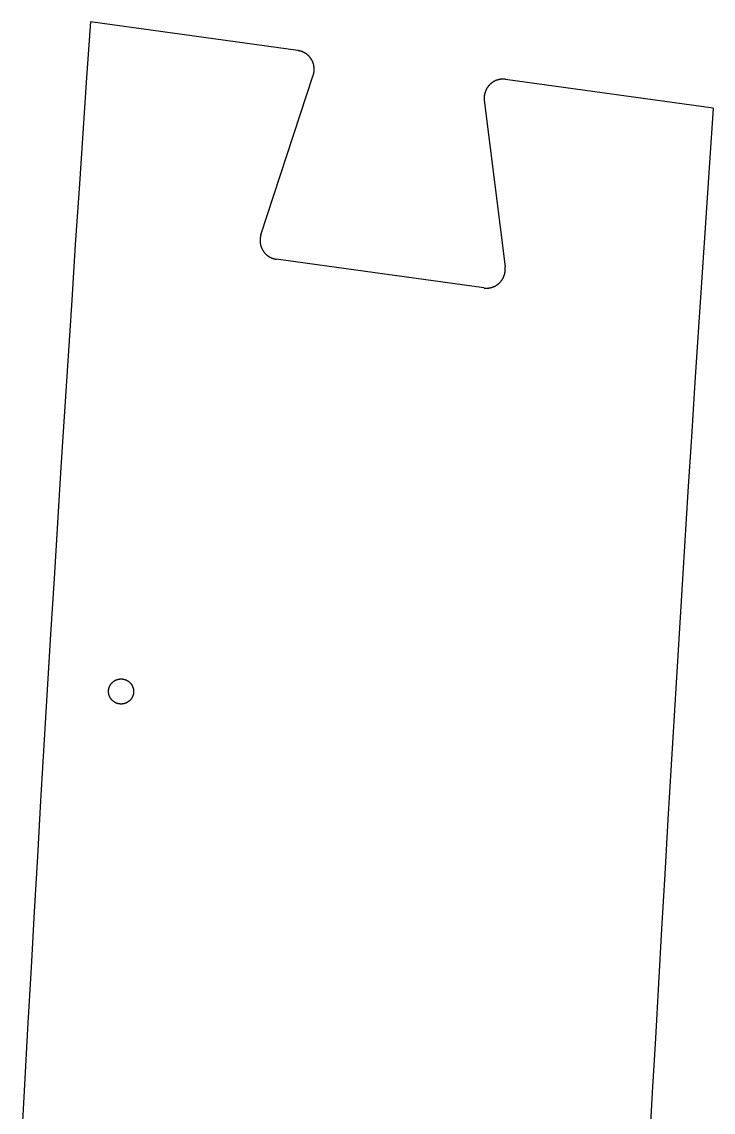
# Model space of a CAD drawing. Extents: x 50 to 1155, y -2400 to -33.
# Drawn here: x 86.2 to 306.6, y -529.4 to -181.8 of the extents above; entities that cross this region are included whole.
import ezdxf

# ---------------------------------------------------------------- set-up
doc = ezdxf.new("R2010")
doc.units = 0
doc.layers.get('0').update_dxf_attribs({"color": 18, "linetype": 'CONTINUOUS'})

msp = doc.modelspace()

# ---------------------------------------------------------------- linework, layer by layer
at = {"color": 18}
for p, q in [((174.2556, -191), (108.0615, -181.83)), ((162.4535, -249.69), (179.1337, -198.81)), ((306.644, -209.34), (240.4497, -200.17)), ((233.6725, -206.85), (240.3028, -259.98)), ((233.5256, -266.67), (167.3316, -257.5))]:
    msp.add_line(p, q, dxfattribs=at)
for points in [[(108.062, -181.83, 0), (106.844, -199.593, 0), (105.639, -217.353, 0), (104.447, -235.108, 0), (103.269, -252.86, 0), (102.104, -270.607, 0), (100.952, -288.351, 0), (99.813, -306.09, 0), (98.6874, -323.826, 0), (97.5749, -341.557, 0), (96.4756, -359.284, 0), (95.3894, -377.008, 0), (94.3163, -394.727, 0), (93.2564, -412.442, 0), (92.2095, -430.153, 0), (91.1757, -447.86, 0), (90.155, -465.562, 0), (89.1474, -483.261, 0), (88.1529, -500.956, 0), (87.1714, -518.646, 0), (86.2029, -536.332, 0)], [(179.134, -198.81, 0), (179.154, -198.747, 0), (179.173, -198.684, 0), (179.192, -198.621, 0), (179.21, -198.559, 0), (179.227, -198.496, 0), (179.244, -198.433, 0), (179.259, -198.37, 0), (179.274, -198.307, 0), (179.289, -198.244, 0), (179.302, -198.181, 0), (179.315, -198.118, 0), (179.327, -198.056, 0), (179.339, -197.993, 0), (179.35, -197.931, 0), (179.36, -197.868, 0), (179.369, -197.806, 0), (179.378, -197.744, 0), (179.386, -197.682, 0), (179.393, -197.62, 0), (179.4, -197.558, 0), (179.406, -197.497, 0), (179.411, -197.435, 0), (179.416, -197.374, 0), (179.42, -197.313, 0), (179.424, -197.252, 0), (179.426, -197.191, 0), (179.429, -197.131, 0), (179.43, -197.071, 0), (179.431, -197.011, 0), (179.432, -196.951, 0), (179.431, -196.891, 0), (179.43, -196.831, 0), (179.429, -196.771, 0), (179.427, -196.711, 0), (179.424, -196.65, 0), (179.421, -196.589, 0), (179.417, -196.528, 0), (179.413, -196.467, 0), (179.407, -196.406, 0), (179.402, -196.344, 0), (179.395, -196.283, 0), (179.388, -196.221, 0), (179.38, -196.159, 0), (179.371, -196.097, 0), (179.362, -196.034, 0), (179.352, -195.972, 0), (179.342, -195.909, 0), (179.331, -195.847, 0), (179.319, -195.784, 0), (179.306, -195.721, 0), (179.292, -195.659, 0), (179.278, -195.596, 0), (179.263, -195.533, 0), (179.248, -195.47, 0), (179.232, -195.407, 0), (179.215, -195.344, 0), (179.197, -195.281, 0), (179.178, -195.218, 0), (179.159, -195.156, 0), (179.139, -195.093, 0), (179.118, -195.03, 0), (179.097, -194.967, 0), (179.075, -194.905, 0), (179.052, -194.842, 0), (179.028, -194.78, 0), (179.003, -194.717, 0), (178.978, -194.655, 0), (178.952, -194.593, 0), (178.926, -194.531, 0), (178.898, -194.47, 0), (178.87, -194.408, 0), (178.841, -194.347, 0), (178.811, -194.286, 0), (178.781, -194.225, 0), (178.749, -194.165, 0), (178.717, -194.104, 0), (178.685, -194.044, 0), (178.651, -193.984, 0), (178.617, -193.925, 0), (178.582, -193.866, 0), (178.547, -193.807, 0), (178.51, -193.748, 0), (178.473, -193.69, 0), (178.435, -193.632, 0), (178.397, -193.575, 0), (178.358, -193.518, 0), (178.318, -193.461, 0), (178.277, -193.405, 0), (178.236, -193.349, 0), (178.194, -193.294, 0), (178.151, -193.239, 0), (178.108, -193.184, 0), (178.064, -193.13, 0), (178.019, -193.077, 0), (177.974, -193.024, 0), (177.928, -192.971, 0), (177.882, -192.919, 0), (177.835, -192.867, 0), (177.787, -192.817, 0), (177.739, -192.766, 0), (177.69, -192.716, 0), (177.64, -192.667, 0), (177.59, -192.618, 0), (177.54, -192.57, 0), (177.489, -192.523, 0), (177.437, -192.476, 0), (177.385, -192.43, 0), (177.332, -192.384, 0), (177.279, -192.339, 0), (177.225, -192.295, 0), (177.171, -192.251, 0), (177.116, -192.208, 0), (177.061, -192.165, 0), (177.006, -192.124, 0), (176.95, -192.083, 0), (176.893, -192.042, 0), (176.836, -192.003, 0), (176.779, -191.964, 0), (176.721, -191.926, 0), (176.664, -191.888, 0), (176.605, -191.851, 0), (176.547, -191.815, 0), (176.488, -191.78, 0), (176.428, -191.745, 0), (176.369, -191.711, 0), (176.309, -191.678, 0), (176.249, -191.646, 0), (176.188, -191.614, 0), (176.127, -191.583, 0), (176.067, -191.553, 0), (176.005, -191.523, 0), (175.944, -191.495, 0), (175.883, -191.467, 0), (175.821, -191.439, 0), (175.759, -191.413, 0), (175.697, -191.387, 0), (175.635, -191.362, 0), (175.572, -191.338, 0), (175.51, -191.315, 0), (175.447, -191.292, 0), (175.385, -191.27, 0), (175.322, -191.249, 0), (175.259, -191.228, 0), (175.196, -191.209, 0), (175.134, -191.19, 0), (175.071, -191.171, 0), (175.008, -191.154, 0), (174.945, -191.137, 0), (174.882, -191.121, 0), (174.819, -191.106, 0), (174.756, -191.091, 0), (174.693, -191.077, 0), (174.63, -191.064, 0), (174.568, -191.052, 0), (174.505, -191.04, 0), (174.443, -191.029, 0), (174.38, -191.019, 0), (174.318, -191.009, 0), (174.256, -191, 0)], [(240.45, -200.17, 0), (240.403, -200.164, 0), (240.356, -200.158, 0), (240.31, -200.152, 0), (240.263, -200.147, 0), (240.217, -200.142, 0), (240.17, -200.138, 0), (240.124, -200.134, 0), (240.078, -200.13, 0), (240.032, -200.127, 0), (239.986, -200.124, 0), (239.94, -200.122, 0), (239.894, -200.119, 0), (239.849, -200.117, 0), (239.803, -200.116, 0), (239.758, -200.115, 0), (239.713, -200.114, 0), (239.668, -200.113, 0), (239.623, -200.113, 0), (239.578, -200.114, 0), (239.533, -200.114, 0), (239.487, -200.115, 0), (239.442, -200.116, 0), (239.397, -200.118, 0), (239.351, -200.12, 0), (239.305, -200.122, 0), (239.259, -200.125, 0), (239.213, -200.128, 0), (239.167, -200.131, 0), (239.121, -200.135, 0), (239.075, -200.139, 0), (239.028, -200.143, 0), (238.982, -200.148, 0), (238.935, -200.153, 0), (238.889, -200.159, 0), (238.842, -200.165, 0), (238.795, -200.171, 0), (238.748, -200.178, 0), (238.702, -200.185, 0), (238.655, -200.193, 0), (238.607, -200.201, 0), (238.56, -200.209, 0), (238.513, -200.218, 0), (238.466, -200.227, 0), (238.419, -200.236, 0), (238.371, -200.246, 0), (238.324, -200.257, 0), (238.277, -200.267, 0), (238.229, -200.278, 0), (238.182, -200.29, 0), (238.135, -200.302, 0), (238.087, -200.314, 0), (238.04, -200.327, 0), (237.993, -200.34, 0), (237.945, -200.354, 0), (237.898, -200.368, 0), (237.85, -200.382, 0), (237.803, -200.397, 0), (237.756, -200.413, 0), (237.709, -200.428, 0), (237.661, -200.444, 0), (237.614, -200.461, 0), (237.567, -200.478, 0), (237.52, -200.496, 0), (237.473, -200.513, 0), (237.426, -200.532, 0), (237.379, -200.55, 0), (237.332, -200.569, 0), (237.286, -200.589, 0), (237.239, -200.609, 0), (237.193, -200.629, 0), (237.146, -200.65, 0), (237.1, -200.672, 0), (237.054, -200.693, 0), (237.008, -200.715, 0), (236.962, -200.738, 0), (236.916, -200.761, 0), (236.87, -200.784, 0), (236.825, -200.808, 0), (236.779, -200.832, 0), (236.734, -200.857, 0), (236.689, -200.882, 0), (236.644, -200.907, 0), (236.599, -200.933, 0), (236.555, -200.96, 0), (236.51, -200.986, 0), (236.466, -201.014, 0), (236.422, -201.041, 0), (236.378, -201.069, 0), (236.335, -201.097, 0), (236.291, -201.126, 0), (236.248, -201.155, 0), (236.205, -201.185, 0), (236.162, -201.215, 0), (236.12, -201.245, 0), (236.078, -201.276, 0), (236.036, -201.307, 0), (235.994, -201.339, 0), (235.952, -201.37, 0), (235.911, -201.403, 0), (235.87, -201.435, 0), (235.829, -201.468, 0), (235.789, -201.502, 0), (235.749, -201.535, 0), (235.709, -201.57, 0), (235.669, -201.604, 0), (235.63, -201.639, 0), (235.591, -201.674, 0), (235.552, -201.71, 0), (235.513, -201.745, 0), (235.475, -201.782, 0), (235.438, -201.818, 0), (235.4, -201.855, 0), (235.363, -201.892, 0), (235.326, -201.93, 0), (235.29, -201.968, 0), (235.253, -202.006, 0), (235.218, -202.044, 0), (235.182, -202.083, 0), (235.147, -202.122, 0), (235.112, -202.162, 0), (235.078, -202.201, 0), (235.044, -202.241, 0), (235.01, -202.282, 0), (234.977, -202.322, 0), (234.944, -202.363, 0), (234.911, -202.404, 0), (234.879, -202.445, 0), (234.847, -202.487, 0), (234.816, -202.529, 0), (234.785, -202.571, 0), (234.754, -202.613, 0), (234.724, -202.656, 0), (234.694, -202.698, 0), (234.664, -202.741, 0), (234.635, -202.785, 0), (234.607, -202.828, 0), (234.578, -202.872, 0), (234.55, -202.915, 0), (234.523, -202.96, 0), (234.496, -203.004, 0), (234.469, -203.048, 0), (234.443, -203.093, 0), (234.417, -203.138, 0), (234.392, -203.182, 0), (234.367, -203.228, 0), (234.342, -203.273, 0), (234.318, -203.318, 0), (234.294, -203.364, 0), (234.271, -203.41, 0), (234.248, -203.455, 0), (234.226, -203.501, 0), (234.203, -203.547, 0), (234.182, -203.594, 0), (234.161, -203.64, 0), (234.14, -203.686, 0), (234.12, -203.733, 0), (234.1, -203.78, 0), (234.08, -203.826, 0), (234.061, -203.873, 0), (234.042, -203.92, 0), (234.024, -203.967, 0), (234.006, -204.014, 0), (233.989, -204.061, 0), (233.972, -204.108, 0), (233.956, -204.155, 0), (233.94, -204.202, 0), (233.924, -204.25, 0), (233.909, -204.297, 0), (233.894, -204.344, 0), (233.879, -204.392, 0), (233.865, -204.439, 0), (233.852, -204.486, 0), (233.839, -204.534, 0), (233.826, -204.581, 0), (233.814, -204.629, 0), (233.802, -204.676, 0), (233.79, -204.723, 0), (233.779, -204.771, 0), (233.769, -204.818, 0), (233.758, -204.865, 0), (233.748, -204.913, 0), (233.739, -204.96, 0), (233.73, -205.007, 0), (233.721, -205.054, 0), (233.713, -205.101, 0), (233.705, -205.148, 0), (233.698, -205.195, 0), (233.691, -205.242, 0), (233.684, -205.289, 0), (233.678, -205.336, 0), (233.672, -205.383, 0), (233.666, -205.429, 0), (233.661, -205.476, 0), (233.656, -205.522, 0), (233.652, -205.569, 0), (233.648, -205.615, 0), (233.644, -205.661, 0), (233.641, -205.707, 0), (233.638, -205.753, 0), (233.635, -205.799, 0), (233.633, -205.845, 0), (233.631, -205.89, 0), (233.63, -205.936, 0), (233.629, -205.981, 0), (233.628, -206.026, 0), (233.627, -206.071, 0), (233.627, -206.116, 0), (233.627, -206.161, 0), (233.628, -206.206, 0), (233.629, -206.251, 0), (233.63, -206.297, 0), (233.631, -206.342, 0), (233.633, -206.388, 0), (233.636, -206.434, 0), (233.638, -206.48, 0), (233.641, -206.525, 0), (233.645, -206.572, 0), (233.648, -206.618, 0), (233.652, -206.664, 0), (233.657, -206.71, 0), (233.662, -206.757, 0), (233.667, -206.803, 0), (233.672, -206.85, 0)], [(306.644, -209.34, 0), (305.456, -226.809, 0), (304.281, -244.274, 0), (303.119, -261.736, 0), (301.97, -279.193, 0), (300.833, -296.647, 0), (299.71, -314.096, 0), (298.599, -331.542, 0), (297.501, -348.984, 0), (296.416, -366.421, 0), (295.344, -383.855, 0), (294.284, -401.285, 0), (293.238, -418.711, 0), (292.204, -436.133, 0), (291.183, -453.551, 0), (290.174, -470.965, 0), (289.179, -488.374, 0), (288.196, -505.78, 0), (287.226, -523.182, 0), (286.269, -540.58, 0)], [(162.453, -249.69, 0), (162.433, -249.753, 0), (162.414, -249.816, 0), (162.395, -249.879, 0), (162.377, -249.941, 0), (162.36, -250.004, 0), (162.344, -250.067, 0), (162.328, -250.13, 0), (162.313, -250.193, 0), (162.298, -250.256, 0), (162.285, -250.319, 0), (162.272, -250.382, 0), (162.26, -250.444, 0), (162.248, -250.507, 0), (162.238, -250.569, 0), (162.227, -250.632, 0), (162.218, -250.694, 0), (162.209, -250.756, 0), (162.201, -250.818, 0), (162.194, -250.88, 0), (162.187, -250.942, 0), (162.181, -251.003, 0), (162.176, -251.065, 0), (162.171, -251.126, 0), (162.167, -251.187, 0), (162.164, -251.248, 0), (162.161, -251.309, 0), (162.159, -251.369, 0), (162.157, -251.429, 0), (162.156, -251.489, 0), (162.156, -251.549, 0), (162.156, -251.609, 0), (162.157, -251.669, 0), (162.158, -251.729, 0), (162.16, -251.789, 0), (162.163, -251.85, 0), (162.166, -251.911, 0), (162.17, -251.972, 0), (162.175, -252.033, 0), (162.18, -252.094, 0), (162.186, -252.156, 0), (162.192, -252.217, 0), (162.199, -252.279, 0), (162.207, -252.341, 0), (162.216, -252.403, 0), (162.225, -252.466, 0), (162.235, -252.528, 0), (162.245, -252.591, 0), (162.257, -252.653, 0), (162.269, -252.716, 0), (162.281, -252.779, 0), (162.295, -252.841, 0), (162.309, -252.904, 0), (162.324, -252.967, 0), (162.339, -253.03, 0), (162.356, -253.093, 0), (162.373, -253.156, 0), (162.39, -253.219, 0), (162.409, -253.282, 0), (162.428, -253.344, 0), (162.448, -253.407, 0), (162.469, -253.47, 0), (162.49, -253.533, 0), (162.513, -253.595, 0), (162.536, -253.658, 0), (162.559, -253.72, 0), (162.584, -253.783, 0), (162.609, -253.845, 0), (162.635, -253.907, 0), (162.662, -253.969, 0), (162.689, -254.03, 0), (162.717, -254.092, 0), (162.746, -254.153, 0), (162.776, -254.214, 0), (162.807, -254.275, 0), (162.838, -254.335, 0), (162.87, -254.396, 0), (162.902, -254.456, 0), (162.936, -254.516, 0), (162.97, -254.575, 0), (163.005, -254.634, 0), (163.041, -254.693, 0), (163.077, -254.752, 0), (163.114, -254.81, 0), (163.152, -254.868, 0), (163.19, -254.925, 0), (163.23, -254.982, 0), (163.269, -255.039, 0), (163.31, -255.095, 0), (163.351, -255.151, 0), (163.393, -255.206, 0), (163.436, -255.261, 0), (163.479, -255.316, 0), (163.523, -255.37, 0), (163.568, -255.423, 0), (163.613, -255.476, 0), (163.659, -255.529, 0), (163.705, -255.581, 0), (163.752, -255.633, 0), (163.8, -255.683, 0), (163.848, -255.734, 0), (163.897, -255.784, 0), (163.947, -255.833, 0), (163.997, -255.882, 0), (164.047, -255.93, 0), (164.099, -255.977, 0), (164.15, -256.024, 0), (164.202, -256.07, 0), (164.255, -256.116, 0), (164.308, -256.161, 0), (164.362, -256.205, 0), (164.416, -256.249, 0), (164.471, -256.292, 0), (164.526, -256.335, 0), (164.582, -256.376, 0), (164.638, -256.417, 0), (164.694, -256.458, 0), (164.751, -256.497, 0), (164.808, -256.536, 0), (164.866, -256.574, 0), (164.924, -256.612, 0), (164.982, -256.649, 0), (165.041, -256.685, 0), (165.1, -256.72, 0), (165.159, -256.755, 0), (165.219, -256.789, 0), (165.278, -256.822, 0), (165.339, -256.854, 0), (165.399, -256.886, 0), (165.46, -256.917, 0), (165.521, -256.947, 0), (165.582, -256.977, 0), (165.643, -257.005, 0), (165.705, -257.033, 0), (165.766, -257.061, 0), (165.828, -257.087, 0), (165.89, -257.113, 0), (165.953, -257.138, 0), (166.015, -257.162, 0), (166.077, -257.185, 0), (166.14, -257.208, 0), (166.202, -257.23, 0), (166.265, -257.251, 0), (166.328, -257.272, 0), (166.391, -257.291, 0), (166.454, -257.31, 0), (166.517, -257.329, 0), (166.58, -257.346, 0), (166.642, -257.363, 0), (166.705, -257.379, 0), (166.768, -257.394, 0), (166.831, -257.409, 0), (166.894, -257.423, 0), (166.957, -257.436, 0), (167.019, -257.448, 0), (167.082, -257.46, 0), (167.145, -257.471, 0), (167.207, -257.481, 0), (167.269, -257.491, 0), (167.332, -257.5, 0)], [(234.349, -266.727, 0), (234.408, -266.727, 0), (234.466, -266.726, 0), (234.524, -266.724, 0), (234.583, -266.722, 0), (234.642, -266.72, 0), (234.701, -266.717, 0), (234.76, -266.713, 0), (234.82, -266.708, 0), (234.88, -266.703, 0), (234.939, -266.698, 0), (234.999, -266.692, 0), (235.06, -266.685, 0), (235.12, -266.677, 0), (235.18, -266.669, 0), (235.241, -266.66, 0), (235.301, -266.651, 0), (235.362, -266.641, 0), (235.423, -266.63, 0), (235.484, -266.619, 0), (235.545, -266.607, 0), (235.606, -266.594, 0), (235.667, -266.58, 0), (235.728, -266.566, 0), (235.789, -266.551, 0), (235.851, -266.536, 0), (235.912, -266.52, 0), (235.973, -266.503, 0), (236.034, -266.485, 0), (236.095, -266.467, 0), (236.156, -266.448, 0), (236.218, -266.429, 0), (236.279, -266.408, 0), (236.339, -266.387, 0), (236.4, -266.365, 0), (236.461, -266.343, 0), (236.522, -266.32, 0), (236.582, -266.296, 0), (236.643, -266.271, 0), (236.703, -266.246, 0), (236.763, -266.22, 0), (236.823, -266.193, 0), (236.883, -266.166, 0), (236.943, -266.138, 0), (237.002, -266.109, 0), (237.061, -266.079, 0), (237.12, -266.049, 0), (237.179, -266.018, 0), (237.237, -265.986, 0), (237.295, -265.954, 0), (237.353, -265.921, 0), (237.411, -265.887, 0), (237.468, -265.852, 0), (237.525, -265.817, 0), (237.582, -265.782, 0), (237.639, -265.745, 0), (237.695, -265.708, 0), (237.75, -265.67, 0), (237.806, -265.631, 0), (237.86, -265.592, 0), (237.915, -265.553, 0), (237.969, -265.512, 0), (238.023, -265.471, 0), (238.076, -265.429, 0), (238.129, -265.387, 0), (238.181, -265.344, 0), (238.233, -265.3, 0), (238.285, -265.256, 0), (238.336, -265.211, 0), (238.386, -265.166, 0), (238.436, -265.12, 0), (238.485, -265.074, 0), (238.534, -265.026, 0), (238.583, -264.979, 0), (238.631, -264.931, 0), (238.678, -264.882, 0), (238.725, -264.833, 0), (238.771, -264.783, 0), (238.816, -264.733, 0), (238.861, -264.682, 0), (238.906, -264.631, 0), (238.95, -264.579, 0), (238.993, -264.527, 0), (239.035, -264.474, 0), (239.077, -264.421, 0), (239.119, -264.367, 0), (239.159, -264.314, 0), (239.199, -264.259, 0), (239.239, -264.204, 0), (239.278, -264.149, 0), (239.316, -264.094, 0), (239.353, -264.038, 0), (239.39, -263.982, 0), (239.426, -263.925, 0), (239.461, -263.868, 0), (239.496, -263.811, 0), (239.53, -263.753, 0), (239.564, -263.696, 0), (239.596, -263.637, 0), (239.628, -263.579, 0), (239.659, -263.52, 0), (239.69, -263.462, 0), (239.72, -263.403, 0), (239.749, -263.343, 0), (239.777, -263.284, 0), (239.805, -263.224, 0), (239.832, -263.164, 0), (239.858, -263.104, 0), (239.884, -263.044, 0), (239.909, -262.983, 0), (239.933, -262.923, 0), (239.957, -262.862, 0), (239.979, -262.802, 0), (240.001, -262.741, 0), (240.023, -262.68, 0), (240.043, -262.619, 0), (240.063, -262.558, 0), (240.083, -262.497, 0), (240.101, -262.435, 0), (240.119, -262.374, 0), (240.136, -262.313, 0), (240.152, -262.252, 0), (240.168, -262.191, 0), (240.183, -262.13, 0), (240.198, -262.068, 0), (240.211, -262.007, 0), (240.224, -261.946, 0), (240.237, -261.885, 0), (240.248, -261.824, 0), (240.259, -261.763, 0), (240.27, -261.703, 0), (240.279, -261.642, 0), (240.288, -261.581, 0), (240.297, -261.521, 0), (240.304, -261.461, 0), (240.312, -261.4, 0), (240.318, -261.34, 0), (240.324, -261.28, 0), (240.329, -261.221, 0), (240.334, -261.161, 0), (240.338, -261.102, 0), (240.341, -261.043, 0), (240.344, -260.984, 0), (240.346, -260.925, 0), (240.348, -260.866, 0), (240.349, -260.808, 0), (240.349, -260.75, 0), (240.349, -260.692, 0), (240.349, -260.633, 0), (240.348, -260.575, 0), (240.346, -260.516, 0), (240.343, -260.457, 0), (240.34, -260.398, 0), (240.337, -260.339, 0), (240.333, -260.28, 0), (240.328, -260.22, 0), (240.323, -260.16, 0), (240.317, -260.1, 0), (240.31, -260.04, 0), (240.303, -259.98, 0)], [(233.526, -266.67, 0), (233.534, -266.671, 0), (233.543, -266.672, 0), (233.552, -266.674, 0), (233.561, -266.675, 0), (233.57, -266.676, 0), (233.579, -266.677, 0), (233.587, -266.678, 0), (233.596, -266.679, 0), (233.605, -266.68, 0), (233.614, -266.682, 0), (233.623, -266.683, 0), (233.631, -266.684, 0), (233.64, -266.685, 0), (233.649, -266.686, 0), (233.658, -266.687, 0), (233.667, -266.688, 0), (233.675, -266.689, 0), (233.684, -266.69, 0), (233.693, -266.691, 0), (233.702, -266.692, 0), (233.711, -266.693, 0), (233.719, -266.694, 0), (233.728, -266.695, 0), (233.737, -266.695, 0), (233.746, -266.696, 0), (233.754, -266.697, 0), (233.763, -266.698, 0), (233.772, -266.699, 0), (233.781, -266.7, 0), (233.789, -266.701, 0), (233.798, -266.701, 0), (233.807, -266.702, 0), (233.816, -266.703, 0), (233.824, -266.704, 0), (233.833, -266.705, 0), (233.842, -266.705, 0), (233.851, -266.706, 0), (233.859, -266.707, 0), (233.868, -266.707, 0), (233.877, -266.708, 0), (233.885, -266.709, 0), (233.894, -266.71, 0), (233.903, -266.71, 0), (233.911, -266.711, 0), (233.92, -266.711, 0), (233.929, -266.712, 0), (233.938, -266.713, 0), (233.946, -266.713, 0), (233.955, -266.714, 0), (233.964, -266.714, 0), (233.972, -266.715, 0), (233.981, -266.716, 0), (233.99, -266.716, 0), (233.998, -266.717, 0), (234.007, -266.717, 0), (234.016, -266.718, 0), (234.024, -266.718, 0), (234.033, -266.718, 0), (234.041, -266.719, 0), (234.05, -266.719, 0), (234.059, -266.72, 0), (234.067, -266.72, 0), (234.076, -266.721, 0), (234.085, -266.721, 0), (234.093, -266.721, 0), (234.102, -266.722, 0), (234.11, -266.722, 0), (234.119, -266.722, 0), (234.128, -266.723, 0), (234.136, -266.723, 0), (234.145, -266.723, 0), (234.153, -266.724, 0), (234.162, -266.724, 0), (234.171, -266.724, 0), (234.179, -266.724, 0), (234.188, -266.725, 0), (234.196, -266.725, 0), (234.205, -266.725, 0), (234.213, -266.725, 0), (234.222, -266.725, 0), (234.23, -266.726, 0), (234.239, -266.726, 0), (234.247, -266.726, 0), (234.256, -266.726, 0), (234.265, -266.726, 0), (234.273, -266.726, 0), (234.282, -266.726, 0), (234.29, -266.727, 0), (234.299, -266.727, 0), (234.307, -266.727, 0), (234.316, -266.727, 0), (234.324, -266.727, 0), (234.333, -266.727, 0), (234.341, -266.727, 0), (234.349, -266.727, 0)], [(117.853, -399.3, 0), (117.774, -399.299, 0), (117.694, -399.297, 0), (117.614, -399.293, 0), (117.533, -399.287, 0), (117.452, -399.28, 0), (117.37, -399.271, 0), (117.288, -399.26, 0), (117.205, -399.247, 0), (117.123, -399.233, 0), (117.04, -399.216, 0), (116.957, -399.198, 0), (116.873, -399.178, 0), (116.79, -399.156, 0), (116.707, -399.132, 0), (116.624, -399.106, 0), (116.541, -399.079, 0), (116.458, -399.049, 0), (116.375, -399.017, 0), (116.293, -398.983, 0), (116.212, -398.948, 0), (116.13, -398.91, 0), (116.05, -398.87, 0), (115.97, -398.829, 0), (115.89, -398.785, 0), (115.812, -398.74, 0), (115.734, -398.693, 0), (115.657, -398.643, 0), (115.581, -398.592, 0), (115.506, -398.539, 0), (115.432, -398.484, 0), (115.36, -398.428, 0), (115.288, -398.37, 0), (115.218, -398.31, 0), (115.15, -398.248, 0), (115.082, -398.185, 0), (115.016, -398.12, 0), (114.952, -398.054, 0), (114.889, -397.986, 0), (114.828, -397.917, 0), (114.769, -397.847, 0), (114.711, -397.775, 0), (114.655, -397.702, 0), (114.6, -397.628, 0), (114.548, -397.553, 0), (114.497, -397.477, 0), (114.448, -397.4, 0), (114.402, -397.322, 0), (114.357, -397.243, 0), (114.314, -397.163, 0), (114.272, -397.083, 0), (114.233, -397.002, 0), (114.196, -396.921, 0), (114.161, -396.839, 0), (114.128, -396.757, 0), (114.097, -396.674, 0), (114.067, -396.592, 0), (114.04, -396.509, 0), (114.015, -396.425, 0), (113.991, -396.342, 0), (113.97, -396.259, 0), (113.95, -396.176, 0), (113.932, -396.093, 0), (113.916, -396.01, 0), (113.902, -395.927, 0), (113.89, -395.845, 0), (113.88, -395.763, 0), (113.871, -395.681, 0), (113.864, -395.6, 0), (113.859, -395.519, 0), (113.855, -395.439, 0), (113.853, -395.359, 0), (113.853, -395.28, 0), (113.854, -395.201, 0), (113.857, -395.121, 0), (113.861, -395.041, 0), (113.868, -394.96, 0), (113.875, -394.878, 0), (113.885, -394.796, 0), (113.896, -394.714, 0), (113.909, -394.632, 0), (113.924, -394.549, 0), (113.941, -394.466, 0), (113.96, -394.383, 0), (113.98, -394.3, 0), (114.003, -394.216, 0), (114.027, -394.133, 0), (114.053, -394.05, 0), (114.082, -393.967, 0), (114.112, -393.884, 0), (114.144, -393.802, 0), (114.178, -393.72, 0), (114.215, -393.638, 0), (114.253, -393.557, 0), (114.293, -393.477, 0), (114.335, -393.397, 0), (114.379, -393.318, 0), (114.425, -393.239, 0), (114.473, -393.162, 0), (114.522, -393.085, 0), (114.574, -393.009, 0), (114.627, -392.935, 0), (114.682, -392.861, 0), (114.739, -392.789, 0), (114.798, -392.718, 0), (114.858, -392.648, 0), (114.92, -392.58, 0), (114.984, -392.513, 0), (115.049, -392.447, 0), (115.116, -392.383, 0), (115.184, -392.321, 0), (115.253, -392.26, 0), (115.324, -392.201, 0), (115.396, -392.144, 0), (115.469, -392.088, 0), (115.544, -392.034, 0), (115.619, -391.982, 0), (115.695, -391.932, 0), (115.773, -391.884, 0), (115.851, -391.837, 0), (115.93, -391.793, 0), (116.01, -391.75, 0), (116.09, -391.71, 0), (116.171, -391.671, 0), (116.252, -391.634, 0), (116.334, -391.599, 0), (116.417, -391.567, 0), (116.499, -391.536, 0), (116.582, -391.507, 0), (116.665, -391.48, 0), (116.748, -391.456, 0), (116.832, -391.433, 0), (116.915, -391.412, 0), (116.998, -391.392, 0), (117.081, -391.375, 0), (117.164, -391.36, 0), (117.247, -391.346, 0), (117.329, -391.334, 0), (117.411, -391.325, 0), (117.492, -391.316, 0), (117.573, -391.31, 0), (117.654, -391.305, 0), (117.734, -391.302, 0), (117.813, -391.3, 0), (117.893, -391.3, 0), (117.972, -391.302, 0), (118.052, -391.305, 0), (118.133, -391.31, 0), (118.214, -391.316, 0), (118.295, -391.325, 0), (118.377, -391.334, 0), (118.459, -391.346, 0), (118.542, -391.36, 0), (118.625, -391.375, 0), (118.708, -391.392, 0), (118.791, -391.412, 0), (118.874, -391.433, 0), (118.958, -391.456, 0), (119.041, -391.48, 0), (119.124, -391.507, 0), (119.207, -391.536, 0), (119.289, -391.567, 0), (119.372, -391.599, 0), (119.454, -391.634, 0), (119.535, -391.671, 0), (119.616, -391.71, 0), (119.696, -391.75, 0), (119.776, -391.793, 0), (119.855, -391.837, 0), (119.933, -391.884, 0), (120.011, -391.932, 0), (120.087, -391.982, 0), (120.162, -392.034, 0), (120.237, -392.088, 0), (120.31, -392.144, 0), (120.382, -392.201, 0), (120.453, -392.26, 0), (120.522, -392.321, 0), (120.59, -392.383, 0), (120.657, -392.447, 0), (120.722, -392.513, 0), (120.786, -392.58, 0), (120.848, -392.648, 0), (120.908, -392.718, 0), (120.967, -392.789, 0), (121.024, -392.861, 0), (121.079, -392.935, 0), (121.132, -393.009, 0), (121.184, -393.085, 0), (121.233, -393.162, 0), (121.281, -393.239, 0), (121.327, -393.318, 0), (121.371, -393.397, 0), (121.413, -393.477, 0), (121.453, -393.557, 0), (121.491, -393.638, 0), (121.528, -393.72, 0), (121.562, -393.802, 0), (121.594, -393.884, 0), (121.624, -393.967, 0), (121.653, -394.05, 0), (121.679, -394.133, 0), (121.703, -394.216, 0), (121.726, -394.3, 0), (121.746, -394.383, 0), (121.765, -394.466, 0), (121.782, -394.549, 0), (121.797, -394.632, 0), (121.81, -394.714, 0), (121.821, -394.796, 0), (121.831, -394.878, 0), (121.838, -394.96, 0), (121.845, -395.041, 0), (121.849, -395.121, 0), (121.852, -395.201, 0), (121.853, -395.28, 0), (121.853, -395.359, 0), (121.851, -395.439, 0), (121.847, -395.519, 0), (121.842, -395.6, 0), (121.835, -395.681, 0), (121.826, -395.763, 0), (121.816, -395.845, 0), (121.804, -395.927, 0), (121.79, -396.01, 0), (121.774, -396.093, 0), (121.756, -396.176, 0), (121.736, -396.259, 0), (121.715, -396.342, 0), (121.691, -396.425, 0), (121.666, -396.509, 0), (121.639, -396.592, 0), (121.609, -396.674, 0), (121.578, -396.757, 0), (121.545, -396.839, 0), (121.51, -396.921, 0), (121.473, -397.002, 0), (121.434, -397.083, 0), (121.392, -397.163, 0), (121.349, -397.243, 0), (121.304, -397.322, 0), (121.258, -397.4, 0), (121.209, -397.477, 0), (121.158, -397.553, 0), (121.106, -397.628, 0), (121.051, -397.702, 0), (120.995, -397.775, 0), (120.937, -397.847, 0), (120.878, -397.917, 0), (120.817, -397.986, 0), (120.754, -398.054, 0), (120.69, -398.12, 0), (120.624, -398.185, 0), (120.556, -398.248, 0), (120.488, -398.31, 0), (120.418, -398.37, 0), (120.346, -398.428, 0), (120.274, -398.484, 0), (120.2, -398.539, 0), (120.125, -398.592, 0), (120.049, -398.643, 0), (119.972, -398.693, 0), (119.894, -398.74, 0), (119.816, -398.785, 0), (119.736, -398.829, 0), (119.656, -398.87, 0), (119.576, -398.91, 0), (119.494, -398.948, 0), (119.413, -398.983, 0), (119.331, -399.017, 0), (119.248, -399.049, 0), (119.165, -399.079, 0), (119.082, -399.106, 0), (118.999, -399.132, 0), (118.916, -399.156, 0), (118.833, -399.178, 0), (118.749, -399.198, 0), (118.666, -399.216, 0), (118.583, -399.233, 0), (118.501, -399.247, 0), (118.418, -399.26, 0), (118.336, -399.271, 0), (118.254, -399.28, 0), (118.173, -399.287, 0), (118.092, -399.293, 0), (118.012, -399.297, 0), (117.932, -399.299, 0), (117.853, -399.3, 0)]]:
    msp.add_polyline3d(points, dxfattribs=at)

doc.saveas('drawing.dxf')
